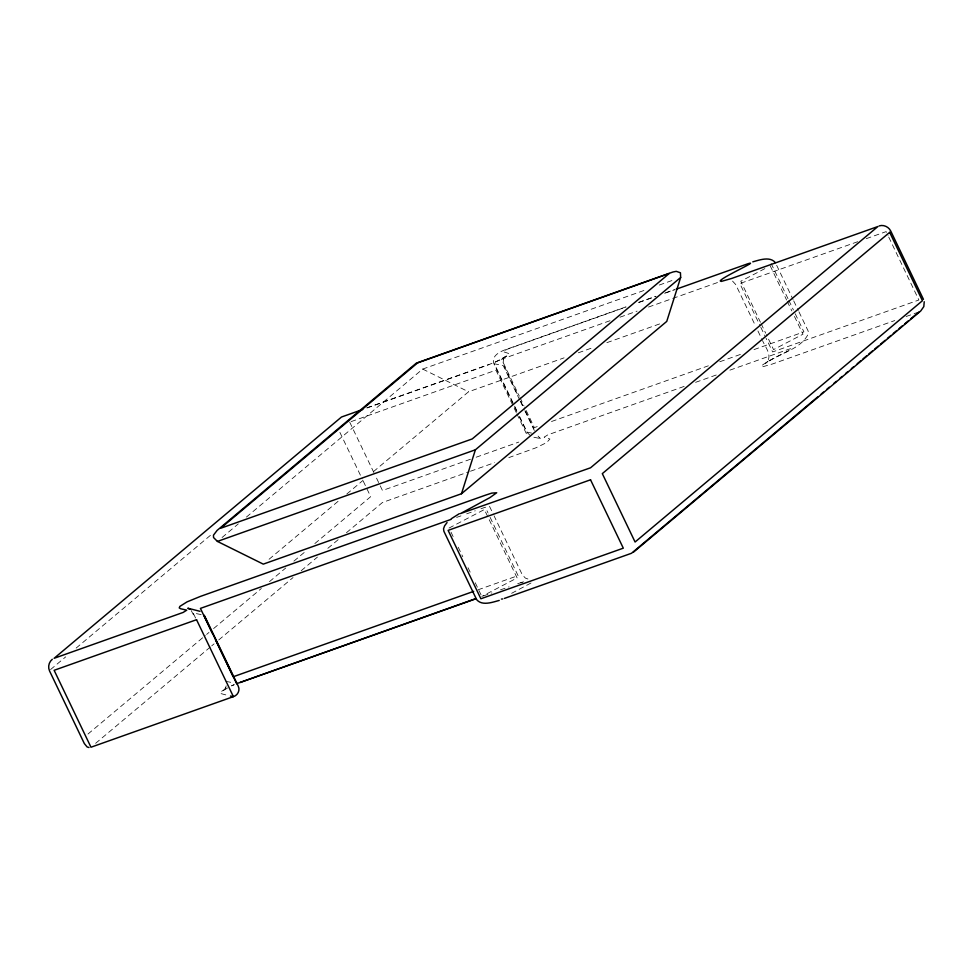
<?xml version="1.0" encoding="UTF-8"?>
<svg xmlns="http://www.w3.org/2000/svg" width="973" height="973" viewBox="0 0 973 973"><rect width="100%" height="100%" fill="white"/><g stroke="black" fill="none" stroke-linecap="round" stroke-linejoin="round"><path stroke-width="0.73" stroke-dasharray="4.87 3.65" d="M226.162 685.807L225.541 688.191L225.882 687.352L222.963 690.842L228.996 687.047M50.56 669.57L65.69 656.872M76.149 648.079L211.117 534.761M222.051 537.522L238.288 523.888M246.412 517.077L422.683 369.071L646.449 289.601M269.071 559.268L339.82 499.867M346.777 494.029L363.014 480.394M373.45 471.637L468.536 391.791L564.072 357.857M87.971 734.043L205.485 635.381M206.641 634.408L208.976 632.45M213.622 628.546L261.323 588.495M269.472 581.659L285.758 567.977M293.907 561.141L305.534 551.375M314.851 543.554L370.689 496.668L362.832 480.261M95.622 743.323L210.582 646.802M211.749 645.817L214.072 643.871M218.718 639.966L293.031 577.573M301.168 570.75L317.417 557.091M327.877 548.322L339.48 538.568M346.449 532.717L382.45 502.494L469.071 471.735M530.966 583.022L509.061 594.673M225.736 688.58L220.798 691.876L220.19 693.396L229.008 695.744M764.863 268.621L740.794 281.233L760.448 322.27M449.04 528.059L484.347 509.548L517.113 577.926L481.805 596.437M495.014 362.309L508.344 355.072L508.952 353.552L503.211 351.679L506.848 349.392L626.04 307.018M231.683 685.722L234.128 684.639M231.55 685.916L234.116 684.785M659.28 285.04L674.958 279.482M625.821 306.921L505.984 349.477C500.134 351.533 491.17 355.875 493.785 363.464L514.097 405.863M638.653 302.36L655.778 296.279M665.763 292.739L674.325 289.699M638.908 302.445L656.07 296.351M664.656 293.299L674.666 289.747M609.998 320.725L501.618 359.219L519.314 396.145M619.983 317.186L637.096 311.105M648.505 307.054L671.321 298.954M672.744 298.443L718.378 282.231M366.833 407.845L488.957 364.474M367.052 407.942L487.753 365.082L500.146 359.901L506.191 356.106L503.272 359.596L503.6 358.757L503.041 363.574L518.208 396.011M351.119 421.613L495.95 370.178L516.274 412.576M857.724 241.705L739.857 283.557L760.181 325.955M866.238 238.677L886.123 231.623L888.081 235.721M578.339 352.798L594.016 347.227M606.86 342.666L659.609 323.936M537.23 426.588L534.384 427.597L524.556 407.079M551.496 421.516L708.356 365.812M719.765 361.761L742.581 353.661M753.99 349.599L803.905 331.878L794.077 311.36M470.494 459.232L382.462 490.501L375.25 475.456M476.174 457.213L518.779 442.083M684.153 386.403L547.799 434.87L544.162 437.157L549.903 439.03L546.631 442.606L535.977 447.787L508.83 457.614M695.598 382.328L717.052 374.714M729.92 370.141L788.568 349.319C802.384 344.989 762.382 362.832 761.202 366.407L762.212 366.906L772.611 363.938L894.734 320.567M470.494 471.224L494.625 462.649M906.094 316.529L917.454 312.491M456.653 517.393L460.947 515.872M466.675 513.841L475.262 510.789M480.99 508.757L485.284 507.225L487.899 512.698M477.962 589.845L518.05 575.615L488.555 514.072M483.301 595.962L491.888 592.91M500.475 589.857L509.074 586.816M517.66 583.764L523.377 581.732M520.75 582.839L523.608 581.818M531.55 433.082L527.098 432.17L519.241 415.763M533.909 437.242L541.329 438.75L539.164 437.668L539.833 438.069L536.549 434.299M201.156 614.595L193.153 612.966L195.768 618.439M225.906 681.343L233.921 682.973M527.901 578.996L525.359 578.071L522.258 574.702L494.089 515.885M732.547 281.1L735.649 284.469L755.303 325.505M422.683 369.071L468.536 391.791M530.407 435.685L526.551 431.854L518.682 415.435M191.219 610.558L195.22 618.11M888.738 237.084L918.877 300L772.623 351.934L766.067 338.263M776.673 265.313L793.056 299.514M793.713 300.876L798.298 310.448M798.955 311.822L808.125 330.966L808.478 333.484C800.67 350.085 779.142 352.871 765.605 363.318L767.624 361.53L766.298 362.759C773.012 355.911 765.252 347.203 762.516 340.55M771.151 263.501L788.179 299.052M788.835 300.426L793.421 309.998M770.215 265.811L786.598 300.012M787.254 301.375L791.84 310.946M794.455 316.42L802.98 334.201L773.559 349.623L766.347 334.578M761.105 323.632L765.69 333.204M760.825 327.317L765.423 336.889M757.931 330.966L761.859 339.176M519.971 397.507L523.9 405.717M520.823 401.484L522.793 405.583M525.408 411.056L533.934 428.838M519.618 399.794L503.236 365.605L494.345 363.793L513.999 404.817M520.275 401.156L524.204 409.365M524.861 410.74L535.345 432.62M514.656 406.191L518.585 414.389M514.753 407.237L518.037 414.072M516.918 413.939L527.402 435.819M489.492 506.313L493.433 514.522M451.01 532.158L454.282 538.993M458.222 547.203L462.807 556.775M468.049 567.721L471.321 574.557M475.25 582.754L481.149 595.062M349.696 422.112L374.593 474.082M339.893 432.389L362.175 478.886"/><path stroke-width="1.46" d="M680.662 277.451L680.443 272.793L676.271 271.345L673.024 271.978L416.31 363.148L217.137 530.382L213.476 535.162L213.537 537.522L217.417 541.414L263.282 564.133L461.482 493.749L666.748 321.406L680.662 277.451L475.396 449.794L217.417 541.414M461.482 493.749L475.396 449.794M447.057 522.562L444.625 525.785L443.542 528.765L443.895 531.294L476.661 599.672C482.219 606.143 492.314 602.263 499.234 600.426M52.287 659.293C48.881 662.005 47.677 666.979 49.538 670.932L84.347 743.579L87.144 746.972L88.993 747.519M817.648 396.984L631.501 553.272L504.403 598.419M821.139 394.053L823.474 392.095M826.965 389.164L829.288 387.205M833.946 383.301L836.269 381.355M839.76 378.424L842.083 376.466M845.573 373.535L847.909 371.577M851.387 368.645L853.722 366.699M857.213 363.768L860.704 360.837M863.027 358.879L866.517 355.948M868.84 354.002L872.331 351.071M874.666 349.112L878.157 346.181M880.48 344.223L885.138 340.319M887.461 338.373L890.952 335.442M893.275 333.484L896.765 330.552M899.088 328.594L902.579 325.663M904.914 323.717L908.405 320.786M910.728 318.828L918.877 311.992M633.35 552.275L920.713 310.995L923.815 306.604L924.228 301.715M451.29 518.743L459.292 513.708M236.548 683.715L474.715 599.015M676.101 289.236L747.617 263.841C761.421 259.511 721.419 277.366 720.251 280.929L721.261 281.428L731.66 278.46L877.914 226.514L590.55 467.794L460.472 513.586L490.015 497.544L496.704 492.764L491.803 493.104L485.296 495.233L200.438 596.4L187.059 601.873L179.847 606.398L179.239 607.918L180.735 608.782L186.767 610.156L183.131 612.443L54.123 658.295L341.499 417.016L362.795 409.451M450.925 519.436L200.426 608.393L212.223 633.009M233.192 676.77L473.669 591.365M240.185 682.474L476.369 598.602M752.786 261.834C759.718 259.986 769.801 256.106 775.359 262.588M879.118 225.918C883.569 224.447 888.677 226.806 890.709 230.978L923.462 299.368M502.7 598.967L501.423 599.064M230.467 696.048L233.398 696.644C237.801 695.342 240.355 690.234 238.203 686.05L204.379 615.459M199.988 611.312L187.813 608.198L189.99 609.28L189.309 608.879M203.819 615.143L236.585 683.52M215.495 639.845L232.535 675.408M417.66 362.844L220.603 528.29L472.233 438.932L669.278 273.474L417.66 362.844M889.675 232.34L602.311 473.632L635.077 542.01L922.44 300.718L889.675 232.34M196.546 619.716L54.123 670.3L90.975 747.228L233.398 696.644L196.546 619.716M590.538 479.798L448.115 530.37L480.881 598.76L623.304 548.176L590.538 479.798"/></g></svg>
